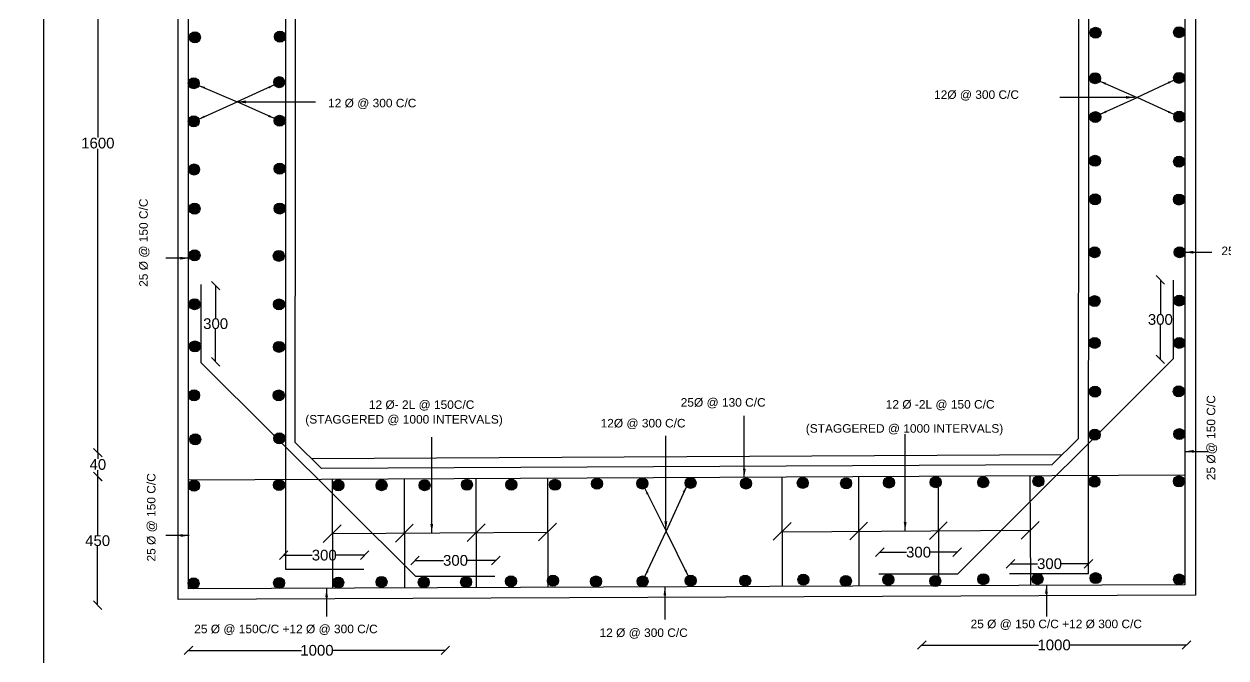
# Model space of a CAD drawing. Header units: metres. Extents: x -480 to 3266, y -8 to 1745.
# Drawn here: x 242 to 1364, y 577 to 1168 of the extents above; entities that cross this region are included whole.
import ezdxf

# ---------------------------------------------------------------- set-up
doc = ezdxf.new("R2010")
doc.units = ezdxf.units.M
doc.header["$MEASUREMENT"] = 0
doc.layers.add('DIMENSION', color=255, linetype='Continuous')
doc.layers.add('TEXT', color=255, linetype='Continuous')
doc.styles.get("Standard").update_dxf_attribs({"font": 'arial.ttf'})
doc.dimstyles.get("Standard").update_dxf_attribs({"dimtxt": 10, "dimasz": 8, "dimexe": 0.18, "dimexo": 0.0625, "dimgap": 0.09, "dimtad": 0, "dimtih": 1, "dimtoh": 1, "dimdec": 0, "dimzin": 0, "dimdsep": 46, "dimtxsty": 'Standard', "dimblk": 'OBLIQUE', "dimcen": 0, "dimse1": 1, "dimse2": 1, "dimadec": 0, "dimazin": 0, "dimtfac": 1, "dimtdec": 0, "dimtofl": 0, "dimtmove": 0, "dimatfit": 3, "dimfxl": 1, "dimtolj": 1, "dimtzin": 0, "dimarcsym": 0})
picture_1 = doc.add_image_def('image1.jpg', size_in_pixel=(7220, 3380))

# ---------------------------------------------------------------- blocks, each defined once
blk = doc.blocks.new('_Oblique')
at = {"color": 0, "linetype": 'ByBlock', "lineweight": -2}
blk.add_line((-0.5, -0.5), (0.5, 0.5), dxfattribs=at)
blk = doc.blocks.new('*D11')
at = {"layer": 'Defpoints', "color": 0, "transparency": 16777216}
for p in [(310.9, 1346), (310.9, 768.4), (310.9, 768.4)]:
    blk.add_point(p, dxfattribs=at)
at = {"layer": 'DIMENSION', "color": 0, "lineweight": -2, "transparency": 16777216}
for p, q in [((310.9, 1346), (310.9, 1062.4)), ((310.9, 768.4), (310.9, 1052))]:
    blk.add_line(p, q, dxfattribs=at)
at = {"layer": 'DIMENSION', "color": 0, "lineweight": -2, "transparency": 16777216, "xscale": 8, "yscale": 8, "zscale": 8}
for p, rotation in [((310.9, 1346), 90), ((310.9, 768.4), 270)]:
    blk.add_blockref('_Oblique', p, dxfattribs=dict(at, rotation=rotation))
at = {"layer": 'DIMENSION', "color": 0, "transparency": 16777216, "insert": (310.9, 1057.2), "char_height": 10, "attachment_point": 5}
blk.add_mtext('\\A1;1600', dxfattribs=at)
blk = doc.blocks.new('*D12')
at = {"layer": 'Defpoints', "color": 0, "transparency": 16777216}
for p in [(297.6, 768.4), (297.6, 746.2), (310.9, 746.2)]:
    blk.add_point(p, dxfattribs=at)
at = {"layer": 'DIMENSION', "color": 0, "lineweight": -2, "transparency": 16777216}
for p, q in [((310.9, 768.4), (310.9, 762.5)), ((310.9, 746.2), (310.9, 752.1))]:
    blk.add_line(p, q, dxfattribs=at)
at = {"layer": 'DIMENSION', "color": 0, "lineweight": -2, "transparency": 16777216, "xscale": 8, "yscale": 8, "zscale": 8}
for p, rotation in [((310.9, 768.4), 90), ((310.9, 746.2), 270)]:
    blk.add_blockref('_Oblique', p, dxfattribs=dict(at, rotation=rotation))
at = {"layer": 'DIMENSION', "color": 0, "transparency": 16777216, "insert": (310.9, 757.3), "char_height": 10, "attachment_point": 5}
blk.add_mtext('\\A1;40', dxfattribs=at)
blk = doc.blocks.new('*D13')
at = {"layer": 'Defpoints', "color": 0, "transparency": 16777216}
for p in [(324.1, 746.2), (310.7, 626.1), (310.7, 626.1)]:
    blk.add_point(p, dxfattribs=at)
at = {"layer": 'DIMENSION', "color": 0, "lineweight": -2, "transparency": 16777216}
for p, q in [((310.7, 746.2), (310.7, 691.4)), ((310.7, 626.1), (310.7, 681))]:
    blk.add_line(p, q, dxfattribs=at)
at = {"layer": 'DIMENSION', "color": 0, "lineweight": -2, "transparency": 16777216, "xscale": 8, "yscale": 8, "zscale": 8}
for p, rotation in [((310.7, 746.2), 90), ((310.7, 626.1), 270)]:
    blk.add_blockref('_Oblique', p, dxfattribs=dict(at, rotation=rotation))
at = {"layer": 'DIMENSION', "color": 0, "transparency": 16777216, "insert": (310.7, 686.2), "char_height": 10, "attachment_point": 5}
blk.add_mtext('\\A1;450', dxfattribs=at)
blk = doc.blocks.new('*D20')
at = {"layer": 'Defpoints', "color": 0, "transparency": 16777216}
for p in [(1305.1, 929.7), (1303.1, 855.5), (1305.1, 855.5)]:
    blk.add_point(p, dxfattribs=at)
at = {"layer": 'DIMENSION', "color": 0, "lineweight": -2, "transparency": 16777216}
for p, q in [((1303.1, 929.7), (1303.1, 897.8)), ((1303.1, 855.5), (1303.1, 887.4))]:
    blk.add_line(p, q, dxfattribs=at)
at = {"layer": 'DIMENSION', "color": 0, "lineweight": -2, "transparency": 16777216, "xscale": 8, "yscale": 8, "zscale": 8}
for p, rotation in [((1303.1, 929.7), 90), ((1303.1, 855.5), 270)]:
    blk.add_blockref('_Oblique', p, dxfattribs=dict(at, rotation=rotation))
at = {"layer": 'DIMENSION', "color": 0, "transparency": 16777216, "insert": (1303.1, 892.6), "char_height": 10, "attachment_point": 5}
blk.add_mtext('\\A1;300', dxfattribs=at)
blk = doc.blocks.new('*D21')
at = {"layer": 'Defpoints', "color": 0, "transparency": 16777216}
for p in [(417, 924.2), (417, 853.2), (420.9, 853.2)]:
    blk.add_point(p, dxfattribs=at)
at = {"layer": 'DIMENSION', "color": 0, "lineweight": -2, "transparency": 16777216}
for p, q in [((420.9, 924.2), (420.9, 893.9)), ((420.9, 853.2), (420.9, 883.5))]:
    blk.add_line(p, q, dxfattribs=at)
at = {"layer": 'DIMENSION', "color": 0, "lineweight": -2, "transparency": 16777216, "xscale": 8, "yscale": 8, "zscale": 8}
for p, rotation in [((420.9, 924.2), 90), ((420.9, 853.2), 270)]:
    blk.add_blockref('_Oblique', p, dxfattribs=dict(at, rotation=rotation))
at = {"layer": 'DIMENSION', "color": 0, "transparency": 16777216, "insert": (420.9, 888.7), "char_height": 10, "attachment_point": 5}
blk.add_mtext('\\A1;300', dxfattribs=at)
blk = doc.blocks.new('*D22')
at = {"layer": 'Defpoints', "color": 0, "transparency": 16777216}
for p in [(484.4, 670), (560.1, 672.7), (560.1, 670)]:
    blk.add_point(p, dxfattribs=at)
at = {"layer": 'DIMENSION', "color": 0, "lineweight": -2, "transparency": 16777216}
for p, q in [((484.4, 672.7), (511.1, 672.7)), ((560.1, 672.7), (533.4, 672.7))]:
    blk.add_line(p, q, dxfattribs=at)
at = {"layer": 'DIMENSION', "color": 0, "lineweight": -2, "transparency": 16777216, "xscale": 8, "yscale": 8, "zscale": 8, "rotation": 180}
blk.add_blockref('_Oblique', (484.4, 672.7), dxfattribs=at)
at = {"layer": 'DIMENSION', "color": 0, "lineweight": -2, "transparency": 16777216, "xscale": 8, "yscale": 8, "zscale": 8}
blk.add_blockref('_Oblique', (560.1, 672.7), dxfattribs=at)
at = {"layer": 'DIMENSION', "color": 0, "transparency": 16777216, "insert": (522.3, 672.7), "char_height": 10, "attachment_point": 5}
blk.add_mtext('\\A1;300', dxfattribs=at)
blk = doc.blocks.new('*D23')
at = {"layer": 'Defpoints', "color": 0, "transparency": 16777216}
for p in [(607.1, 663.5), (682.6, 667.8), (682.6, 663.5)]:
    blk.add_point(p, dxfattribs=at)
at = {"layer": 'DIMENSION', "color": 0, "lineweight": -2, "transparency": 16777216}
for p, q in [((607.1, 667.8), (633.7, 667.8)), ((682.6, 667.8), (656, 667.8))]:
    blk.add_line(p, q, dxfattribs=at)
at = {"layer": 'DIMENSION', "color": 0, "lineweight": -2, "transparency": 16777216, "xscale": 8, "yscale": 8, "zscale": 8, "rotation": 180}
blk.add_blockref('_Oblique', (607.1, 667.8), dxfattribs=at)
at = {"layer": 'DIMENSION', "color": 0, "lineweight": -2, "transparency": 16777216, "xscale": 8, "yscale": 8, "zscale": 8}
blk.add_blockref('_Oblique', (682.6, 667.8), dxfattribs=at)
at = {"layer": 'DIMENSION', "color": 0, "transparency": 16777216, "insert": (644.9, 667.8), "char_height": 10, "attachment_point": 5}
blk.add_mtext('\\A1;300', dxfattribs=at)
blk = doc.blocks.new('*D24')
at = {"layer": 'Defpoints', "color": 0, "transparency": 16777216}
for p in [(1113.4, 675.5), (1041.1, 672.8), (1113.4, 672.8)]:
    blk.add_point(p, dxfattribs=at)
at = {"layer": 'DIMENSION', "color": 0, "lineweight": -2, "transparency": 16777216}
for p, q in [((1041.1, 675.5), (1066.1, 675.5)), ((1113.4, 675.5), (1088.4, 675.5))]:
    blk.add_line(p, q, dxfattribs=at)
at = {"layer": 'DIMENSION', "color": 0, "lineweight": -2, "transparency": 16777216, "xscale": 8, "yscale": 8, "zscale": 8, "rotation": 180}
blk.add_blockref('_Oblique', (1041.1, 675.5), dxfattribs=at)
at = {"layer": 'DIMENSION', "color": 0, "lineweight": -2, "transparency": 16777216, "xscale": 8, "yscale": 8, "zscale": 8}
blk.add_blockref('_Oblique', (1113.4, 675.5), dxfattribs=at)
at = {"layer": 'DIMENSION', "color": 0, "transparency": 16777216, "insert": (1077.3, 675.5), "char_height": 10, "attachment_point": 5}
blk.add_mtext('\\A1;300', dxfattribs=at)
blk = doc.blocks.new('*D25')
at = {"layer": 'Defpoints', "color": 0, "transparency": 16777216}
for p in [(1163.2, 666.4), (1163.2, 664.7), (1236, 666.4)]:
    blk.add_point(p, dxfattribs=at)
at = {"layer": 'DIMENSION', "color": 0, "lineweight": -2, "transparency": 16777216}
for p, q in [((1163.2, 664.7), (1188.5, 664.7)), ((1236, 664.7), (1210.7, 664.7))]:
    blk.add_line(p, q, dxfattribs=at)
at = {"layer": 'DIMENSION', "color": 0, "lineweight": -2, "transparency": 16777216, "xscale": 8, "yscale": 8, "zscale": 8, "rotation": 180}
blk.add_blockref('_Oblique', (1163.2, 664.7), dxfattribs=at)
at = {"layer": 'DIMENSION', "color": 0, "lineweight": -2, "transparency": 16777216, "xscale": 8, "yscale": 8, "zscale": 8}
blk.add_blockref('_Oblique', (1236, 664.7), dxfattribs=at)
at = {"layer": 'DIMENSION', "color": 0, "transparency": 16777216, "insert": (1199.6, 664.7), "char_height": 10, "attachment_point": 5}
blk.add_mtext('\\A1;300', dxfattribs=at)
blk = doc.blocks.new('*D26')
at = {"layer": 'Defpoints', "color": 0, "transparency": 16777216}
for p in [(635.4, 583.9), (395.6, 580.8), (635.4, 580.8)]:
    blk.add_point(p, dxfattribs=at)
at = {"layer": 'DIMENSION', "color": 0, "lineweight": -2, "transparency": 16777216}
for p, q in [((395.6, 583.9), (501, 583.9)), ((635.4, 583.9), (530.1, 583.9))]:
    blk.add_line(p, q, dxfattribs=at)
at = {"layer": 'DIMENSION', "color": 0, "lineweight": -2, "transparency": 16777216, "xscale": 8, "yscale": 8, "zscale": 8, "rotation": 180}
blk.add_blockref('_Oblique', (395.6, 583.9), dxfattribs=at)
at = {"layer": 'DIMENSION', "color": 0, "lineweight": -2, "transparency": 16777216, "xscale": 8, "yscale": 8, "zscale": 8}
blk.add_blockref('_Oblique', (635.4, 583.9), dxfattribs=at)
at = {"layer": 'DIMENSION', "color": 0, "transparency": 16777216, "insert": (515.5, 583.9), "char_height": 10, "attachment_point": 5}
blk.add_mtext('\\A1;1000', dxfattribs=at)
blk = doc.blocks.new('*D27')
at = {"layer": 'Defpoints', "color": 0, "transparency": 16777216}
for p in [(1080.4, 587.7), (1327.5, 588.9), (1327.5, 587.7)]:
    blk.add_point(p, dxfattribs=at)
at = {"layer": 'DIMENSION', "color": 0, "lineweight": -2, "transparency": 16777216}
for p, q in [((1080.4, 588.9), (1189.4, 588.9)), ((1327.5, 588.9), (1218.5, 588.9))]:
    blk.add_line(p, q, dxfattribs=at)
at = {"layer": 'DIMENSION', "color": 0, "lineweight": -2, "transparency": 16777216, "xscale": 8, "yscale": 8, "zscale": 8, "rotation": 180}
blk.add_blockref('_Oblique', (1080.4, 588.9), dxfattribs=at)
at = {"layer": 'DIMENSION', "color": 0, "lineweight": -2, "transparency": 16777216, "xscale": 8, "yscale": 8, "zscale": 8}
blk.add_blockref('_Oblique', (1327.5, 588.9), dxfattribs=at)
at = {"layer": 'DIMENSION', "color": 0, "transparency": 16777216, "insert": (1203.9, 588.9), "char_height": 10, "attachment_point": 5}
blk.add_mtext('\\A1;1000', dxfattribs=at)

msp = doc.modelspace()

# ---------------------------------------------------------------- hatches: boundary and pattern name
at = {"layer": 'TEXT'}
h = msp.add_hatch(color=7, dxfattribs=at)
edge = h.paths.add_edge_path()
edge.add_arc((401.5, 1156), 5.14, 0, 360)
h = msp.add_hatch(color=7, dxfattribs=at)
edge = h.paths.add_edge_path()
edge.add_arc((480.9, 1156.5), 5.14, 0, 360)
h = msp.add_hatch(color=7, dxfattribs=at)
edge = h.paths.add_edge_path()
edge.add_arc((1242.6, 1160.2), 5.14, 0, 360)
h = msp.add_hatch(color=7, dxfattribs=at)
edge = h.paths.add_edge_path()
edge.add_arc((1320.6, 1160.7), 5.14, 0, 360)
h = msp.add_hatch(color=7, dxfattribs=at)
edge = h.paths.add_edge_path()
edge.add_arc((1242.2, 1117.8), 5.14, 0, 360)
h = msp.add_hatch(color=7, dxfattribs=at)
edge = h.paths.add_edge_path()
edge.add_arc((1320.6, 1118.1), 5.14, 0, 360)
h = msp.add_hatch(color=7, dxfattribs=at)
edge = h.paths.add_edge_path()
edge.add_arc((400.5, 1113.1), 5.14, 0, 360)
h = msp.add_hatch(color=7, dxfattribs=at)
edge = h.paths.add_edge_path()
edge.add_arc((480.3, 1114.1), 5.14, 0, 360)
h = msp.add_hatch(color=7, dxfattribs=at)
edge = h.paths.add_edge_path()
edge.add_arc((400.5, 1077.6), 5.14, 0, 360)
h = msp.add_hatch(color=7, dxfattribs=at)
edge = h.paths.add_edge_path()
edge.add_arc((480.6, 1078.1), 5.14, 0, 360)
h = msp.add_hatch(color=7, dxfattribs=at)
edge = h.paths.add_edge_path()
edge.add_arc((1242.4, 1081.5), 5.14, 0, 360)
h = msp.add_hatch(color=7, dxfattribs=at)
edge = h.paths.add_edge_path()
edge.add_arc((1320.7, 1081.9), 5.14, 0, 360)
h = msp.add_hatch(color=7, dxfattribs=at)
edge = h.paths.add_edge_path()
edge.add_arc((1242.1, 1040.7), 5.14, 0, 360)
h = msp.add_hatch(color=7, dxfattribs=at)
edge = h.paths.add_edge_path()
edge.add_arc((1320.6, 1039.9), 5.14, 0, 360)
h = msp.add_hatch(color=7, dxfattribs=at)
edge = h.paths.add_edge_path()
edge.add_arc((400.8, 1032.6), 5.14, 0, 360)
h = msp.add_hatch(color=7, dxfattribs=at)
edge = h.paths.add_edge_path()
edge.add_arc((480.7, 1033.4), 5.14, 0, 360)
h = msp.add_hatch(color=7, dxfattribs=at)
edge = h.paths.add_edge_path()
edge.add_arc((401.2, 996), 5.14, 0, 360)
h = msp.add_hatch(color=7, dxfattribs=at)
edge = h.paths.add_edge_path()
edge.add_arc((480.7, 996.2), 5.14, 0, 360)
h = msp.add_hatch(color=7, dxfattribs=at)
edge = h.paths.add_edge_path()
edge.add_arc((1242.2, 1004.7), 5.14, 0, 360)
h = msp.add_hatch(color=7, dxfattribs=at)
edge = h.paths.add_edge_path()
edge.add_arc((1320.5, 1004.6), 5.14, 0, 360)
h = msp.add_hatch(color=7, dxfattribs=at)
edge = h.paths.add_edge_path()
edge.add_arc((401.2, 952.5), 5.14, 0, 360)
h = msp.add_hatch(color=7, dxfattribs=at)
edge = h.paths.add_edge_path()
edge.add_arc((479.9, 952), 5.14, 0, 360)
h = msp.add_hatch(color=7, dxfattribs=at)
edge = h.paths.add_edge_path()
edge.add_arc((1241.7, 955.4), 5.14, 0, 360)
h = msp.add_hatch(color=7, dxfattribs=at)
edge = h.paths.add_edge_path()
edge.add_arc((1321.1, 955.4), 5.14, 0, 360)
h = msp.add_hatch(color=7, dxfattribs=at)
edge = h.paths.add_edge_path()
edge.add_arc((401.2, 906.9), 5.14, 0, 360)
h = msp.add_hatch(color=7, dxfattribs=at)
edge = h.paths.add_edge_path()
edge.add_arc((480, 906.7), 5.14, 0, 360)
h = msp.add_hatch(color=7, dxfattribs=at)
edge = h.paths.add_edge_path()
edge.add_arc((1241.7, 909.8), 5.14, 0, 360)
h = msp.add_hatch(color=7, dxfattribs=at)
edge = h.paths.add_edge_path()
edge.add_arc((1320.8, 910.3), 5.14, 0, 360)
h = msp.add_hatch(color=7, dxfattribs=at)
edge = h.paths.add_edge_path()
edge.add_arc((1241.8, 870.8), 5.14, 0, 360)
h = msp.add_hatch(color=7, dxfattribs=at)
edge = h.paths.add_edge_path()
edge.add_arc((1320.8, 870.8), 5.14, 0, 360)
h = msp.add_hatch(color=7, dxfattribs=at)
edge = h.paths.add_edge_path()
edge.add_arc((401.5, 867.5), 5.14, 0, 360)
h = msp.add_hatch(color=7, dxfattribs=at)
edge = h.paths.add_edge_path()
edge.add_arc((480, 867.1), 5.14, 0, 360)
h = msp.add_hatch(color=7, dxfattribs=at)
edge = h.paths.add_edge_path()
edge.add_arc((1320.3, 825.6), 5.14, 0, 360)
h = msp.add_hatch(color=7, dxfattribs=at)
edge = h.paths.add_edge_path()
edge.add_arc((400.8, 821.9), 5.14, 0, 360)
h = msp.add_hatch(color=7, dxfattribs=at)
edge = h.paths.add_edge_path()
edge.add_arc((479.8, 821.8), 5.14, 0, 360)
h = msp.add_hatch(color=7, dxfattribs=at)
edge = h.paths.add_edge_path()
edge.add_arc((1242.1, 825.3), 5.14, 0, 360)
h = msp.add_hatch(color=7, dxfattribs=at)
edge = h.paths.add_edge_path()
edge.add_arc((401.8, 780.8), 5.14, 0, 360)
h = msp.add_hatch(color=7, dxfattribs=at)
edge = h.paths.add_edge_path()
edge.add_arc((480.4, 781.8), 5.14, 0, 360)
h = msp.add_hatch(color=7, dxfattribs=at)
edge = h.paths.add_edge_path()
edge.add_arc((1241.9, 785.2), 5.14, 0, 360)
h = msp.add_hatch(color=7, dxfattribs=at)
edge = h.paths.add_edge_path()
edge.add_arc((1320.9, 785.7), 5.14, 0, 360)
h = msp.add_hatch(color=7, dxfattribs=at)
edge = h.paths.add_edge_path()
edge.add_arc((400.8, 737.6), 5.14, 0, 360)
h = msp.add_hatch(color=7, dxfattribs=at)
edge = h.paths.add_edge_path()
edge.add_arc((480, 738.2), 5.14, 0, 360)
h = msp.add_hatch(color=7, dxfattribs=at)
edge = h.paths.add_edge_path()
edge.add_arc((535.5, 737.9), 5.14, 0, 360)
h = msp.add_hatch(color=7, dxfattribs=at)
edge = h.paths.add_edge_path()
edge.add_arc((575.8, 738), 5.14, 0, 360)
h = msp.add_hatch(color=7, dxfattribs=at)
edge = h.paths.add_edge_path()
edge.add_arc((616, 738), 5.14, 0, 360)
h = msp.add_hatch(color=7, dxfattribs=at)
edge = h.paths.add_edge_path()
edge.add_arc((655.5, 738.4), 5.14, 0, 360)
h = msp.add_hatch(color=7, dxfattribs=at)
edge = h.paths.add_edge_path()
edge.add_arc((697, 738.5), 5.14, 0, 360)
h = msp.add_hatch(color=7, dxfattribs=at)
edge = h.paths.add_edge_path()
edge.add_arc((737.8, 738.4), 5.14, 0, 360)
h = msp.add_hatch(color=7, dxfattribs=at)
edge = h.paths.add_edge_path()
edge.add_arc((777, 739.4), 5.14, 0, 360)
h = msp.add_hatch(color=7, dxfattribs=at)
edge = h.paths.add_edge_path()
edge.add_arc((819.4, 739.6), 5.14, 0, 360)
h = msp.add_hatch(color=7, dxfattribs=at)
edge = h.paths.add_edge_path()
edge.add_arc((864.4, 740.2), 5.14, 0, 360)
h = msp.add_hatch(color=7, dxfattribs=at)
edge = h.paths.add_edge_path()
edge.add_arc((916.2, 739.6), 5.14, 0, 360)
h = msp.add_hatch(color=7, dxfattribs=at)
edge = h.paths.add_edge_path()
edge.add_arc((969.2, 740.2), 5.14, 0, 360)
h = msp.add_hatch(color=7, dxfattribs=at)
edge = h.paths.add_edge_path()
edge.add_arc((1009.7, 739.8), 5.14, 0, 360)
h = msp.add_hatch(color=7, dxfattribs=at)
edge = h.paths.add_edge_path()
edge.add_arc((1049.7, 740.5), 5.14, 0, 360)
h = msp.add_hatch(color=7, dxfattribs=at)
edge = h.paths.add_edge_path()
edge.add_arc((1093.3, 740.8), 5.14, 0, 360)
h = msp.add_hatch(color=7, dxfattribs=at)
edge = h.paths.add_edge_path()
edge.add_arc((1137.7, 740.8), 5.14, 0, 360)
h = msp.add_hatch(color=7, dxfattribs=at)
edge = h.paths.add_edge_path()
edge.add_arc((1189.3, 741.7), 5.14, 0, 360)
h = msp.add_hatch(color=7, dxfattribs=at)
edge = h.paths.add_edge_path()
edge.add_arc((1241.6, 741.3), 5.14, 0, 360)
h = msp.add_hatch(color=7, dxfattribs=at)
edge = h.paths.add_edge_path()
edge.add_arc((1320.4, 741.5), 5.14, 0, 360)
h = msp.add_hatch(color=7, dxfattribs=at)
edge = h.paths.add_edge_path()
edge.add_arc((400.3, 646.4), 5.14, 0, 360)
h = msp.add_hatch(color=7, dxfattribs=at)
edge = h.paths.add_edge_path()
edge.add_arc((480.2, 646.8), 5.14, 0, 360)
h = msp.add_hatch(color=7, dxfattribs=at)
edge = h.paths.add_edge_path()
edge.add_arc((535.4, 647.1), 5.14, 0, 360)
h = msp.add_hatch(color=7, dxfattribs=at)
edge = h.paths.add_edge_path()
edge.add_arc((575.8, 647.8), 5.14, 0, 360)
h = msp.add_hatch(color=7, dxfattribs=at)
edge = h.paths.add_edge_path()
edge.add_arc((615.3, 647.4), 5.14, 0, 360)
h = msp.add_hatch(color=7, dxfattribs=at)
edge = h.paths.add_edge_path()
edge.add_arc((654.8, 647.6), 5.14, 0, 360)
h = msp.add_hatch(color=7, dxfattribs=at)
edge = h.paths.add_edge_path()
edge.add_arc((696.7, 648.3), 5.14, 0, 360)
h = msp.add_hatch(color=7, dxfattribs=at)
edge = h.paths.add_edge_path()
edge.add_arc((735.9, 649), 5.14, 0, 360)
h = msp.add_hatch(color=7, dxfattribs=at)
edge = h.paths.add_edge_path()
edge.add_arc((776.1, 648.2), 5.14, 0, 360)
h = msp.add_hatch(color=7, dxfattribs=at)
edge = h.paths.add_edge_path()
edge.add_arc((819.6, 648.2), 5.14, 0, 360)
h = msp.add_hatch(color=7, dxfattribs=at)
edge = h.paths.add_edge_path()
edge.add_arc((864.5, 648.9), 5.14, 0, 360)
h = msp.add_hatch(color=7, dxfattribs=at)
edge = h.paths.add_edge_path()
edge.add_arc((915.4, 648.9), 5.14, 0, 360)
h = msp.add_hatch(color=7, dxfattribs=at)
edge = h.paths.add_edge_path()
edge.add_arc((969.8, 649.9), 5.14, 0, 360)
h = msp.add_hatch(color=7, dxfattribs=at)
edge = h.paths.add_edge_path()
edge.add_arc((1009.4, 648.6), 5.14, 0, 360)
h = msp.add_hatch(color=7, dxfattribs=at)
edge = h.paths.add_edge_path()
edge.add_arc((1049.1, 649.9), 5.14, 0, 360)
h = msp.add_hatch(color=7, dxfattribs=at)
edge = h.paths.add_edge_path()
edge.add_arc((1092.9, 648.6), 5.14, 0, 360)
h = msp.add_hatch(color=7, dxfattribs=at)
edge = h.paths.add_edge_path()
edge.add_arc((1137.8, 650.3), 5.14, 0, 360)
h = msp.add_hatch(color=7, dxfattribs=at)
edge = h.paths.add_edge_path()
edge.add_arc((1188.4, 650.6), 5.14, 0, 360)
h = msp.add_hatch(color=7, dxfattribs=at)
edge = h.paths.add_edge_path()
edge.add_arc((1242.7, 651.3), 5.14, 0, 360)
h = msp.add_hatch(color=7, dxfattribs=at)
edge = h.paths.add_edge_path()
edge.add_arc((1320.6, 650.1), 5.14, 0, 360)

# ---------------------------------------------------------------- linework, layer by layer
at = {"layer": 'TEXT', "color": 7}
for points in [[(260.4, 1657), (2620.2, 1660), (2620.2, 95.5), (260.4, 92.6)], [(385.9, 1469.2), (1335.9, 1473.3), (1335.9, 635.3), (385.9, 631.3)], [(395.7, 1459.3), (1326.1, 1463.6), (1326.1, 645.2), (395.7, 641.4)]]:
    msp.add_lwpolyline(points, close=True, dxfattribs=at)
for points in [[(559.8, 1449.5), (486.2, 1449.5), (486.2, 659.7), (559.4, 659.7)], [(1162.1, 655.7), (1236, 655.7), (1236.5, 1452), (1163.1, 1452)], [(495.7, 1323.8), (520.2, 1348.3), (1202.7, 1350.8), (1226.9, 1326.5), (1226.4, 781.4), (1201.7, 757.1), (519.7, 753.6), (495.3, 777.9), (495.7, 1323.8)], [(407, 925.4), (407, 852.6), (607.6, 653), (681.5, 653)], [(1040.2, 655.4), (1114, 655.4), (1315.5, 856.2), (1315.5, 929.4)], [(510.4, 762.8), (1211.3, 766.6)], [(395.7, 743), (1326.1, 747.6)], [(529.6, 743.7), (530, 641.9)], [(596.9, 744), (597.3, 642.2)], [(663.9, 744.4), (664.3, 642.6)], [(730.7, 744.7), (731.1, 642.9)], [(949.7, 745.8), (950.1, 644)], [(1021.1, 746.1), (1021.6, 644.3)], [(1095.6, 746.5), (1096, 644.7)], [(1181.3, 746.9), (1181.7, 645.1)], [(538.2, 701.1), (521.4, 684.5)], [(605.5, 701.6), (588.7, 685)], [(672.5, 702.1), (655.7, 685.5)], [(739.3, 702.6), (722.5, 686)], [(958.3, 703.2), (941.6, 686.6)], [(949.9, 694.6), (1181.5, 696)], [(1029.7, 703.5), (1013, 686.9)], [(1104.1, 703.9), (1087.4, 687.3)], [(1189.8, 704.3), (1173.1, 687.7)], [(529.8, 692.8), (730.9, 694.3)]]:
    msp.add_lwpolyline(points, dxfattribs=at)
for centre in [(401.5, 1156), (480.9, 1156.5), (1242.6, 1160.2), (1320.6, 1160.7), (1242.2, 1117.8), (1320.6, 1118.1), (400.5, 1113.1), (480.3, 1114.1), (400.5, 1077.6), (480.6, 1078.1), (1242.4, 1081.5), (1320.7, 1081.9), (1242.1, 1040.7), (1320.6, 1039.9), (400.8, 1032.6), (480.7, 1033.4), (401.2, 996), (480.7, 996.2), (1242.2, 1004.7), (1320.5, 1004.6), (401.2, 952.5), (479.9, 952), (1241.7, 955.4), (1321.1, 955.4), (401.2, 906.9), (480, 906.7), (1241.7, 909.8), (1320.8, 910.3), (1241.8, 870.8), (1320.8, 870.8), (401.5, 867.5), (480, 867.1), (1320.3, 825.6), (400.8, 821.9), (479.8, 821.8), (1242.1, 825.3), (401.8, 780.8), (480.4, 781.8), (1241.9, 785.2), (1320.9, 785.7), (400.8, 737.6), (480, 738.2), (535.5, 737.9), (575.8, 738), (616, 738), (655.5, 738.4), (697, 738.5), (737.8, 738.4), (777, 739.4), (819.4, 739.6), (864.4, 740.2), (916.2, 739.6), (969.2, 740.2), (1009.7, 739.8), (1049.7, 740.5), (1093.3, 740.8), (1137.7, 740.8), (1189.3, 741.7), (1241.6, 741.3), (1320.4, 741.5), (400.3, 646.4), (480.2, 646.8), (535.4, 647.1), (575.8, 647.8), (615.3, 647.4), (654.8, 647.6), (696.7, 648.3), (735.9, 649), (776.1, 648.2), (819.6, 648.2), (864.5, 648.9), (915.4, 648.9), (969.8, 649.9), (1009.4, 648.6), (1049.1, 649.9), (1092.9, 648.6), (1137.8, 650.3), (1188.4, 650.6), (1242.7, 651.3), (1320.6, 650.1)]:
    msp.add_circle(centre, 5.14, dxfattribs=at)

# ---------------------------------------------------------------- texts
at = {"layer": 'DIMENSION', "color": 2, "char_height": 10, "width": 598.64}
for insert, attachment_point in [((514.2, 1100.7), 1), ((374.3, 944.8), 9)]:
    msp.add_mtext('\\A1;', dxfattribs=dict(at, insert=insert, attachment_point=attachment_point))
at = {"layer": 'TEXT', "color": 7}
for s, p in [('12Ø @ 300 C/C', (1091.8, 1098.5)), ('12 Ø @ 300 C/C', (525.9, 1090.6)), ('25 Ø @ 150 C/C', (1360.1, 952.7)), ('25Ø @ 130 C/C', (855.2, 811.3)), ('12 Ø- 2L @ 150C/C ', (564, 809.2)), ('12 Ø -2L @ 150 C/C', (1046.7, 809.5)), ('(STAGGERED @ 1000 INTERVALS)', (504.6, 795.5)), ('12Ø @ 300 C/C', (780.4, 791.9)), ('(STAGGERED @ 1000 INTERVALS)', (972, 787)), ('25 Ø @ 150C/C +12 Ø @ 300 C/C', (400.9, 599.9)), ('25 Ø @ 150 C/C +12 Ø 300 C/C', (1125.9, 604.6)), ('12 Ø @ 300 C/C', (779.4, 596.4))]:
    msp.add_text(s, height=7.966, dxfattribs=at).set_placement(p)
for s, p in [('25 Ø @ 150 C/C', (357.5, 923.1)), ('25 Ø@ 150 C/C ', (1354.4, 742.7)), ('25 Ø @ 150 C/C', (364.7, 666.8))]:
    msp.add_text(s, height=7.966, rotation=90, dxfattribs=at).set_placement(p)

# ---------------------------------------------------------------- dimensions: what is measured, and where the dimension line sits
at = {"layer": 'DIMENSION', "color": 7}
for base, p1, p2, text, picture, middle in [((310.9, 768.4), (310.9, 1346), (310.9, 768.4), '1600', '*D11', (310.9, 1057.2)), ((1303.1, 855.5), (1305.1, 929.7), (1305.1, 855.5), '300', '*D20', (1303.1, 892.6)), ((420.9, 853.2), (417, 924.2), (417, 853.2), '300', '*D21', (420.9, 888.7)), ((310.9, 746.2), (297.6, 768.4), (297.6, 746.2), '40', '*D12', (310.9, 757.3))]:
    dim = msp.add_linear_dim(base=base, p1=p1, p2=p2, angle=90, text=text, dimstyle='Standard', dxfattribs=at)
    dim.commit()
    dim.dimension.update_dxf_attribs({"geometry": picture, "text_midpoint": middle})
dim = msp.add_linear_dim(base=(310.7, 626.1), p1=(324.1, 746.2), p2=(310.7, 626.1), angle=90, text='450', dimstyle='Standard', dxfattribs=at)
dim.commit()
dim.dimension.update_dxf_attribs({"geometry": '*D13', "text_midpoint": (310.7, 686.2), "dimtype": 160})
for base, p1, p2, text, picture, middle in [((560.1, 672.7), (484.4, 670), (560.1, 670), '300', '*D22', (522.3, 672.7)), ((682.6, 667.8), (607.1, 663.5), (682.6, 663.5), '300', '*D23', (644.9, 667.8)), ((1113.4, 675.5), (1041.1, 672.8), (1113.4, 672.8), '300', '*D24', (1077.3, 675.5)), ((1163.2, 664.7), (1236, 666.4), (1163.2, 666.4), '300', '*D25', (1199.6, 664.7)), ((1327.5, 588.9), (1080.4, 587.7), (1327.5, 587.7), '1000', '*D27', (1203.9, 588.9)), ((635.4, 583.9), (395.6, 580.8), (635.4, 580.8), '1000', '*D26', (515.5, 583.9))]:
    dim = msp.add_linear_dim(base=base, p1=p1, p2=p2, text=text, dimstyle='Standard', dxfattribs=at)
    dim.commit()
    dim.dimension.update_dxf_attribs({"geometry": picture, "text_midpoint": middle})

# ---------------------------------------------------------------- pictures from other files: only their frames are drawn
at = {"layer": 'TEXT', "color": 7}
image = msp.add_image(picture_1, insert=(-480, -8.2), size_in_units=(3745.9, 1753.6), dxfattribs=dict(at, fade=35))
image.dxf.flags = 7

# ---------------------------------------------------------------- leaders
at = {"layer": 'DIMENSION', "color": 7}
for points in [[(1279, 1099.9), (1209.2, 1099.9)], [(441.1, 1095.7), (514.1, 1095.7)], [(1325.9, 955.4), (1351.1, 955.4)], [(395.8, 949.8), (374.4, 949.8)], [(914.6, 745.6), (914.6, 802.7)], [(622.7, 693.9), (622.7, 782.9)], [(841.3, 696.2), (841.3, 784)], [(1064.8, 695.6), (1064.8, 785.7)], [(1326.3, 769.6), (1347.8, 769.6)], [(396.1, 691.1), (374.3, 691.1)], [(524.5, 641.5), (524.5, 615.5)], [(840.4, 643.1), (840.4, 612.8)], [(1196.7, 644.8), (1196.7, 615.6)]]:
    msp.add_leader(points, dimstyle='Standard', override={"dimgap": 0.09, "dimtad": 0}, dxfattribs=at)
at = {"layer": 'TEXT', "color": 7}
for points in [[(475.8, 1111.5), (441.1, 1095.7)], [(1246.5, 1115.1), (1281.5, 1099.8)], [(1315.9, 1116), (1281.5, 1099.8)], [(405.2, 1111.1), (441.1, 1095.7)], [(405.2, 1079.7), (441.1, 1095.7)], [(475.9, 1080.2), (441.1, 1095.7)], [(1246.9, 1084.1), (1281.5, 1099.8)], [(1316, 1084), (1281.5, 1099.8)], [(821.7, 735), (841.5, 695)], [(860.5, 736.8), (841.5, 695)], [(821.8, 652.9), (841.5, 695)], [(862.2, 653.5), (841.5, 695)]]:
    msp.add_leader(points, dimstyle='Standard', override={"dimasz": 6}, dxfattribs=at)

doc.saveas('drawing.dxf')
